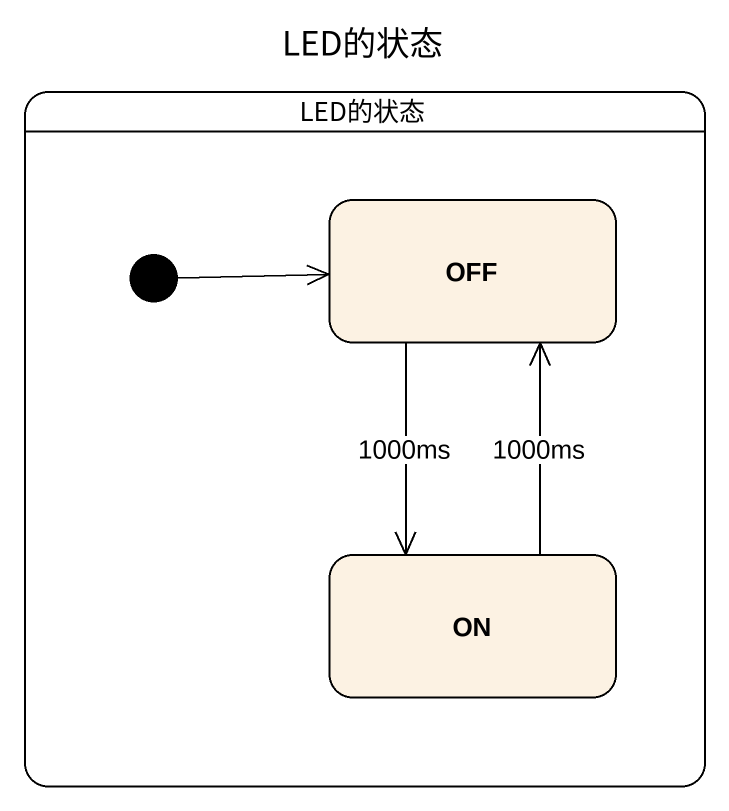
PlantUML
@startuml
title LED的状态
hide empty description
state LED的状态 {
  state OFF
  state "ON" as ON_
  [*] -right-> OFF
}
OFF --> ON_ : 1000ms
ON_ -up-> OFF : 1000ms
@enduml
